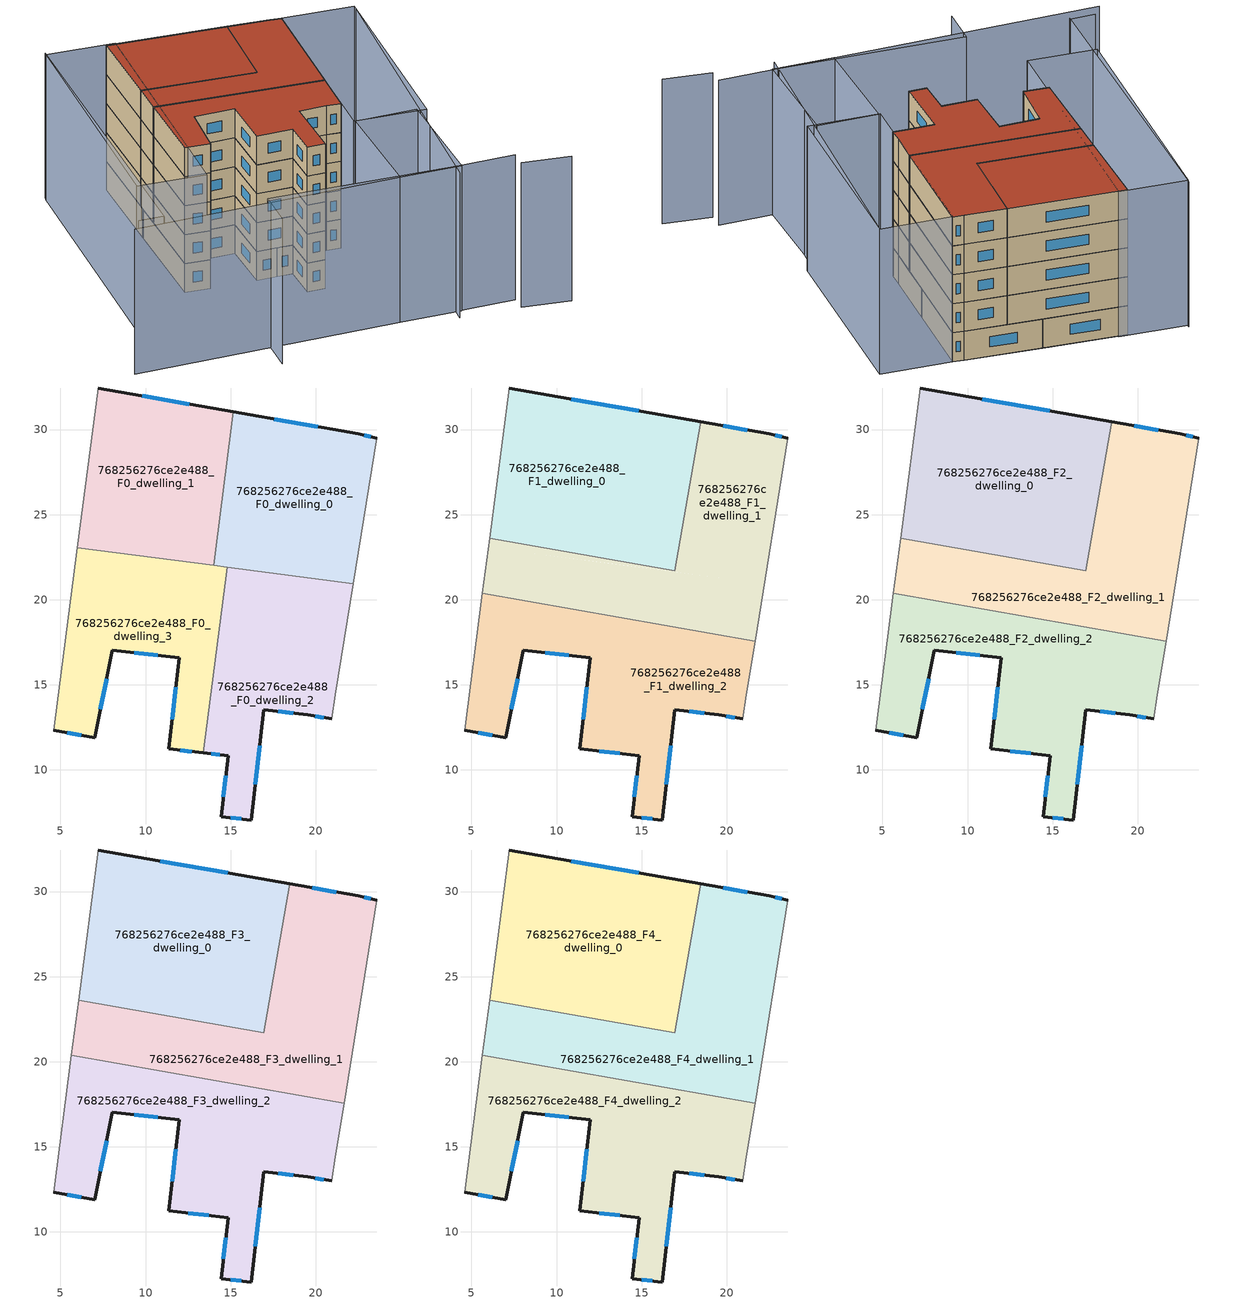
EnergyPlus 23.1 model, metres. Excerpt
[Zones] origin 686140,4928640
768256276ce2e488_F0_dwelling_0
 floor ground (EU_floor_Construction): 22.22,20.95 23.6,29.49 22.51,29.74 15.17,31.04 14,22.01 z0
 wall outside (EU_wall_Construction): 15.17,31.04 22.51,29.74 23.6,29.49 z0:3
 wall adiabatic (EU_wall_Construction): 23.6,29.49 22.22,20.95 z0:3
 wall to 768256276ce2e488_F0_dwelling_1 (EU_wall_Construction): 14,22.01 15.17,31.04 z0:3
 wall to 768256276ce2e488_F0_dwelling_2 (EU_wall_Construction): 22.22,20.95 14.79,21.91 z0:3
 wall to 768256276ce2e488_F0_dwelling_3 (EU_wall_Construction): 14.79,21.91 14,22.01 z0:3
 window (EU_Window_Construction): 17.55,30.62 20.12,30.17 / 22.86,29.66 23.24,29.58 z0.98:2.02
768256276ce2e488_F0_dwelling_1
 floor ground (EU_floor_Construction): 14,22.01 15.17,31.04 7.21,32.44 5.99,23.05 z0
 wall outside (EU_wall_Construction): 7.21,32.44 15.17,31.04 z0:3
 wall adiabatic (EU_wall_Construction): 5.99,23.05 7.21,32.44 z0:3
 wall to 768256276ce2e488_F0_dwelling_3 (EU_wall_Construction): 14,22.01 5.99,23.05 z0:3
 window (EU_Window_Construction): 9.8,31.99 12.58,31.5 z0.98:2.02
768256276ce2e488_F0_dwelling_2
 floor ground (EU_floor_Construction): 16.21,7.05 16.95,13.53 19.53,13.23 20.94,12.99 21.16,14.4 22.22,20.95 14.79,21.91 13.38,11 14.85,10.83 14.44,7.25 z0
 wall outside (EU_wall_Construction): 20.94,12.99 19.53,13.23 16.95,13.53 16.21,7.05 14.44,7.25 14.85,10.83 13.38,11 z0:3
 wall adiabatic (EU_wall_Construction): 22.22,20.95 21.16,14.4 20.94,12.99 z0:3
 wall to 768256276ce2e488_F0_dwelling_3 (EU_wall_Construction): 13.38,11 14.79,21.91 z0:3
 window (EU_Window_Construction): 20.48,13.07 19.99,13.16 / 18.69,13.33 17.79,13.44 / 16.71,11.43 16.45,9.16 / 15.63,7.12 15.01,7.18 / 14.57,8.41 14.72,9.67 / 14.37,10.89 13.86,10.95 z0.98:2.02
768256276ce2e488_F0_dwelling_3
 floor ground (EU_floor_Construction): 13.38,11 14.79,21.91 5.99,23.05 4.6,12.33 7.02,11.88 8.05,17.04 11.99,16.59 11.38,11.23 z0
 wall outside (EU_wall_Construction): 13.38,11 11.38,11.23 11.99,16.59 8.05,17.04 7.02,11.88 4.6,12.33 z0:3
 wall adiabatic (EU_wall_Construction): 4.6,12.33 5.99,23.05 z0:3
 window (EU_Window_Construction): 12.73,11.08 12.03,11.16 / 11.58,12.98 11.79,14.85 / 10.71,16.74 9.33,16.9 / 7.71,15.37 7.35,13.56 / 6.23,12.03 5.39,12.18 z0.98:2.02
768256276ce2e488_F1_dwelling_0
 floor to 768256276ce2e488_F0_dwelling_1 (EU_floor_Construction): 14.03,22.22 15.17,31.04 7.21,32.44 6.06,23.62 z3
 floor to 768256276ce2e488_F0_dwelling_0 (EU_floor_Construction): 16.95,21.71 18.49,30.45 15.17,31.04 14.03,22.22 z3
 wall outside (EU_wall_Construction): 7.21,32.44 18.49,30.45 z3:6
 wall to 768256276ce2e488_F1_dwelling_1 (EU_wall_Construction): 18.49,30.45 16.95,21.71 6.06,23.62 z3:6
 wall adiabatic (EU_wall_Construction): 6.06,23.62 7.21,32.44 z3:6
 window (EU_Window_Construction): 10.88,31.8 14.82,31.1 z3.98:5.02
768256276ce2e488_F1_dwelling_1
 floor to 768256276ce2e488_F0_dwelling_0 (EU_floor_Construction): 22.22,20.95 23.6,29.49 22.51,29.74 18.49,30.45 16.95,21.71 14.03,22.22 14,22.01 z3
 floor to 768256276ce2e488_F0_dwelling_2 (EU_floor_Construction): 21.67,17.56 22.22,20.95 14.79,21.91 14.39,18.84 z3
 floor to 768256276ce2e488_F0_dwelling_1 (EU_floor_Construction): 14,22.01 14.03,22.22 6.06,23.62 5.99,23.05 z3
 floor to 768256276ce2e488_F0_dwelling_3 (EU_floor_Construction): 14.39,18.84 14.79,21.91 5.99,23.05 5.64,20.37 z3
 wall outside (EU_wall_Construction): 18.49,30.45 22.51,29.74 23.6,29.49 z3:6
 wall adiabatic (EU_wall_Construction): 23.6,29.49 21.67,17.56 / 5.64,20.37 6.06,23.62 z3:6
 wall to 768256276ce2e488_F1_dwelling_2 (EU_wall_Construction): 21.67,17.56 5.64,20.37 z3:6
 window (EU_Window_Construction): 19.8,30.22 21.2,29.97 / 22.86,29.66 23.24,29.58 z3.98:5.02
768256276ce2e488_F1_dwelling_2
 floor to 768256276ce2e488_F0_dwelling_2 (EU_floor_Construction): 16.21,7.05 16.95,13.53 19.53,13.23 20.94,12.99 21.16,14.4 21.67,17.56 14.39,18.84 13.38,11 14.85,10.83 14.44,7.25 z3
 floor to 768256276ce2e488_F0_dwelling_3 (EU_floor_Construction): 13.38,11 14.39,18.84 5.64,20.37 4.6,12.33 7.02,11.88 8.05,17.04 11.99,16.59 11.38,11.23 z3
 wall outside (EU_wall_Construction): 20.94,12.99 19.53,13.23 16.95,13.53 16.21,7.05 14.44,7.25 14.85,10.83 11.38,11.23 11.99,16.59 8.05,17.04 7.02,11.88 4.6,12.33 z3:6
 wall adiabatic (EU_wall_Construction): 4.6,12.33 5.64,20.37 / 21.67,17.56 21.16,14.4 20.94,12.99 z3:6
 window (EU_Window_Construction): 20.48,13.07 19.99,13.16 / 18.69,13.33 17.79,13.44 / 16.71,11.43 16.45,9.16 / 15.63,7.12 15.01,7.18 / 14.57,8.41 14.72,9.67 / 13.72,10.96 12.51,11.1 / 11.58,12.98 11.79,14.85 / 10.71,16.74 9.33,16.9 / 7.71,15.37 7.35,13.56 / 6.23,12.03 5.39,12.18 z3.98:5.02
768256276ce2e488_F2_dwelling_0
 floor to 768256276ce2e488_F1_dwelling_0 (EU_floor_Construction): 16.95,21.71 18.49,30.45 7.21,32.44 6.06,23.62 z6
 wall outside (EU_wall_Construction): 7.21,32.44 18.49,30.45 z6:9
 wall to 768256276ce2e488_F2_dwelling_1 (EU_wall_Construction): 18.49,30.45 16.95,21.71 6.06,23.62 z6:9
 wall adiabatic (EU_wall_Construction): 6.06,23.62 7.21,32.44 z6:9
 window (EU_Window_Construction): 10.88,31.8 14.82,31.1 z6.98:8.02
768256276ce2e488_F2_dwelling_1
 floor to 768256276ce2e488_F1_dwelling_1 (EU_floor_Construction): 21.67,17.56 23.6,29.49 22.51,29.74 18.49,30.45 16.95,21.71 6.06,23.62 5.64,20.37 z6
 wall outside (EU_wall_Construction): 18.49,30.45 22.51,29.74 23.6,29.49 z6:9
 wall adiabatic (EU_wall_Construction): 23.6,29.49 21.67,17.56 / 5.64,20.37 6.06,23.62 z6:9
 wall to 768256276ce2e488_F2_dwelling_2 (EU_wall_Construction): 21.67,17.56 5.64,20.37 z6:9
 window (EU_Window_Construction): 19.8,30.22 21.2,29.97 / 22.86,29.66 23.24,29.58 z6.98:8.02
768256276ce2e488_F2_dwelling_2
 floor to 768256276ce2e488_F1_dwelling_2 (EU_floor_Construction): 16.21,7.05 16.95,13.53 19.53,13.23 20.94,12.99 21.16,14.4 21.67,17.56 5.64,20.37 4.6,12.33 7.02,11.88 8.05,17.04 11.99,16.59 11.38,11.23 14.85,10.83 14.44,7.25 z6
 wall outside (EU_wall_Construction): 20.94,12.99 19.53,13.23 16.95,13.53 16.21,7.05 14.44,7.25 14.85,10.83 11.38,11.23 11.99,16.59 8.05,17.04 7.02,11.88 4.6,12.33 z6:9
 wall adiabatic (EU_wall_Construction): 4.6,12.33 5.64,20.37 / 21.67,17.56 21.16,14.4 20.94,12.99 z6:9
 window (EU_Window_Construction): 20.48,13.07 19.99,13.16 / 18.69,13.33 17.79,13.44 / 16.71,11.43 16.45,9.16 / 15.63,7.12 15.01,7.18 / 14.57,8.41 14.72,9.67 / 13.72,10.96 12.51,11.1 / 11.58,12.98 11.79,14.85 / 10.71,16.74 9.33,16.9 / 7.71,15.37 7.35,13.56 / 6.23,12.03 5.39,12.18 z6.98:8.02
768256276ce2e488_F3_dwelling_0
 floor to 768256276ce2e488_F2_dwelling_0 (EU_floor_Construction): 16.95,21.71 18.49,30.45 7.21,32.44 6.06,23.62 z9
 wall outside (EU_wall_Construction): 7.21,32.44 18.49,30.45 z9:12
 wall to 768256276ce2e488_F3_dwelling_1 (EU_wall_Construction): 18.49,30.45 16.95,21.71 6.06,23.62 z9:12
 wall adiabatic (EU_wall_Construction): 6.06,23.62 7.21,32.44 z9:12
 window (EU_Window_Construction): 10.88,31.8 14.82,31.1 z9.98:11.02
768256276ce2e488_F3_dwelling_1
 floor to 768256276ce2e488_F2_dwelling_1 (EU_floor_Construction): 21.67,17.56 23.6,29.49 22.51,29.74 18.49,30.45 16.95,21.71 6.06,23.62 5.64,20.37 z9
 wall outside (EU_wall_Construction): 18.49,30.45 22.51,29.74 23.6,29.49 z9:12
 wall adiabatic (EU_wall_Construction): 23.6,29.49 21.67,17.56 / 5.64,20.37 6.06,23.62 z9:12
 wall to 768256276ce2e488_F3_dwelling_2 (EU_wall_Construction): 21.67,17.56 5.64,20.37 z9:12
 window (EU_Window_Construction): 19.8,30.22 21.2,29.97 / 22.86,29.66 23.24,29.58 z9.98:11.02
768256276ce2e488_F3_dwelling_2
 floor to 768256276ce2e488_F2_dwelling_2 (EU_floor_Construction): 16.21,7.05 16.95,13.53 19.53,13.23 20.94,12.99 21.16,14.4 21.67,17.56 5.64,20.37 4.6,12.33 7.02,11.88 8.05,17.04 11.99,16.59 11.38,11.23 14.85,10.83 14.44,7.25 z9
 wall outside (EU_wall_Construction): 20.94,12.99 19.53,13.23 16.95,13.53 16.21,7.05 14.44,7.25 14.85,10.83 11.38,11.23 11.99,16.59 8.05,17.04 7.02,11.88 4.6,12.33 z9:12
 wall adiabatic (EU_wall_Construction): 4.6,12.33 5.64,20.37 / 21.67,17.56 21.16,14.4 20.94,12.99 z9:12
 window (EU_Window_Construction): 20.48,13.07 19.99,13.16 / 18.69,13.33 17.79,13.44 / 16.71,11.43 16.45,9.16 / 15.63,7.12 15.01,7.18 / 14.57,8.41 14.72,9.67 / 13.72,10.96 12.51,11.1 / 11.58,12.98 11.79,14.85 / 10.71,16.74 9.33,16.9 / 7.71,15.37 7.35,13.56 / 6.23,12.03 5.39,12.18 z9.98:11.02
768256276ce2e488_F4_dwelling_0
 floor to 768256276ce2e488_F3_dwelling_0 (EU_floor_Construction): 16.95,21.71 18.49,30.45 7.21,32.44 6.06,23.62 z12
 wall outside (EU_wall_Construction): 7.21,32.44 18.49,30.45 z12:15
 wall to 768256276ce2e488_F4_dwelling_1 (EU_wall_Construction): 18.49,30.45 16.95,21.71 6.06,23.62 z12:15
 wall adiabatic (EU_wall_Construction): 6.06,23.62 7.21,32.44 z12:15
 window (EU_Window_Construction): 10.88,31.8 14.82,31.1 z12.98:14.02
 roof outside (EU_roof_Construction): 18.49,30.45 16.95,21.71 6.06,23.62 7.21,32.44 z15
768256276ce2e488_F4_dwelling_1
 floor to 768256276ce2e488_F3_dwelling_1 (EU_floor_Construction): 21.67,17.56 23.6,29.49 22.51,29.74 18.49,30.45 16.95,21.71 6.06,23.62 5.64,20.37 z12
 wall outside (EU_wall_Construction): 18.49,30.45 22.51,29.74 23.6,29.49 z12:15
 wall adiabatic (EU_wall_Construction): 23.6,29.49 21.67,17.56 / 5.64,20.37 6.06,23.62 z12:15
 wall to 768256276ce2e488_F4_dwelling_2 (EU_wall_Construction): 21.67,17.56 5.64,20.37 z12:15
 window (EU_Window_Construction): 19.8,30.22 21.2,29.97 / 22.86,29.66 23.24,29.58 z12.98:14.02
 roof outside (EU_roof_Construction): 23.6,29.49 21.67,17.56 5.64,20.37 6.06,23.62 16.95,21.71 18.49,30.45 22.51,29.74 z15
768256276ce2e488_F4_dwelling_2
 floor to 768256276ce2e488_F3_dwelling_2 (EU_floor_Construction): 16.21,7.05 16.95,13.53 19.53,13.23 20.94,12.99 21.16,14.4 21.67,17.56 5.64,20.37 4.6,12.33 7.02,11.88 8.05,17.04 11.99,16.59 11.38,11.23 14.85,10.83 14.44,7.25 z12
 wall outside (EU_wall_Construction): 20.94,12.99 19.53,13.23 16.95,13.53 16.21,7.05 14.44,7.25 14.85,10.83 11.38,11.23 11.99,16.59 8.05,17.04 7.02,11.88 4.6,12.33 z12:15
 wall adiabatic (EU_wall_Construction): 4.6,12.33 5.64,20.37 / 21.67,17.56 21.16,14.4 20.94,12.99 z12:15
 window (EU_Window_Construction): 20.48,13.07 19.99,13.16 / 18.69,13.33 17.79,13.44 / 16.71,11.43 16.45,9.16 / 15.63,7.12 15.01,7.18 / 14.57,8.41 14.72,9.67 / 13.72,10.96 12.51,11.1 / 11.58,12.98 11.79,14.85 / 10.71,16.74 9.33,16.9 / 7.71,15.37 7.35,13.56 / 6.23,12.03 5.39,12.18 z12.98:14.02
 roof outside (EU_roof_Construction): 21.67,17.56 21.16,14.4 20.94,12.99 19.53,13.23 16.95,13.53 16.21,7.05 14.44,7.25 14.85,10.83 11.38,11.23 11.99,16.59 8.05,17.04 7.02,11.88 4.6,12.33 5.64,20.37 z15
shading: -6.43,1.13 30.41,-2.76 / 30.25,-4.3 34.84,-5.37 / 6.27,-3.43 6.86,0.52 / 6.86,0.52 24.98,-2.19 / -5.38,2.35 -2.98,2.04 / 24.4,-3.39 30.36,27.93 / 1.65,33.75 -3,1.88 / 19.28,-1.61 20.54,9.53 / 20.54,9.53 26.47,8.86 / 26.47,8.86 25.21,-2.28 / 25.21,-2.28 19.28,-1.61 / 30.44,28.42 27.3,8.47 / 27.3,8.47 20.4,9.56 / 20.4,9.56 23.53,29.5 / 23.53,29.5 30.44,28.42 / -2.52,8.1 1.53,33.45 / 1.53,33.45 8.1,32.39 / 8.1,32.39 4.05,7.04 / 4.05,7.04 -2.52,8.1 z0:15
[Building]
EU S2 Campaign: North Axis=0; Terrain=City; Solar Distribution=FullExterior
[Site:Location]
Bologna: Latitude=44.5; Longitude=11.25; Time Zone=1; Elevation=37
[SizingPeriod:WeatherFileDays]
AnnualSizingPeriod: Begin Month=1; Begin Day of Month=1; End Month=12; End Day of Month=31; Day of Week for Start Day=Monday; Use Weather File Daylight Saving Period=No; Use Weather File Rain and Snow Indicators=No
[MATERIAL]
EU_InternalMass_Material: Roughness=MediumRough; Thickness=0.1; Conductivity=1; Density=1800; Specific Heat=900; Thermal Absorptance=0.9; Solar Absorptance=0.7; Visible Absorptance=0.7
[MATERIAL:NOMASS] Roughness=MediumRough; Thermal Absorptance=0.9; Solar Absorptance=0.7; Visible Absorptance=0.7
Name | Thermal Resistance
EU_wall_NoMass | 0.905828
EU_roof_NoMass | 0.37593
EU_floor_NoMass | 0.67114
[WINDOWMATERIAL:SIMPLEGLAZINGSYSTEM]
EU_Window_SimpleGlazing: UFactor=4.52486; Solar Heat Gain Coefficient=0.85; Visible Transmittance=0.85
[CONSTRUCTION]
EU_wall_Construction: EU_wall_NoMass
EU_roof_Construction: EU_roof_NoMass
EU_floor_Construction: EU_floor_NoMass
EU_InternalMass_Construction: EU_InternalMass_Material
EU_Window_Construction: EU_Window_SimpleGlazing
[ZONE] Type=1; Multiplier=1; Ceiling Height=autocalculate; Floor Area=autocalculate; Part of Total Floor Area=Yes
Name | Volume
768256276ce2e488_F0_dwelling_0 | 225.029
768256276ce2e488_F1_dwelling_0; 768256276ce2e488_F2_dwelling_0; 768256276ce2e488_F3_dwelling_0; 768256276ce2e488_F4_dwelling_0 | 300.033
768256276ce2e488_F0_dwelling_1 | 225.02
768256276ce2e488_F1_dwelling_1; 768256276ce2e488_F2_dwelling_1; 768256276ce2e488_F3_dwelling_1; 768256276ce2e488_F4_dwelling_1 | 300.032
768256276ce2e488_F0_dwelling_2 | 225.036
768256276ce2e488_F1_dwelling_2; 768256276ce2e488_F2_dwelling_2; 768256276ce2e488_F3_dwelling_2; 768256276ce2e488_F4_dwelling_2 | 300.018
768256276ce2e488_F0_dwelling_3 | 225.016
[INTERNALMASS] Construction=EU_InternalMass_Construction
Name | Zone or ZoneList | Surface Area
768256276ce2e488_F0_dwelling_0_EU_InternalMass | 768256276ce2e488_F0_dwelling_0 | 75.0113
768256276ce2e488_F0_dwelling_1_EU_InternalMass | 768256276ce2e488_F0_dwelling_1 | 75.0068
768256276ce2e488_F0_dwelling_2_EU_InternalMass | 768256276ce2e488_F0_dwelling_2 | 75.0113
768256276ce2e488_F0_dwelling_3_EU_InternalMass | 768256276ce2e488_F0_dwelling_3 | 75.0024
768256276ce2e488_F1_dwelling_0_EU_InternalMass | 768256276ce2e488_F1_dwelling_0 | 100.01
768256276ce2e488_F1_dwelling_1_EU_InternalMass | 768256276ce2e488_F1_dwelling_1 | 100.011
768256276ce2e488_F1_dwelling_2_EU_InternalMass | 768256276ce2e488_F1_dwelling_2 | 100.006
768256276ce2e488_F2_dwelling_0_EU_InternalMass | 768256276ce2e488_F2_dwelling_0 | 100.01
768256276ce2e488_F2_dwelling_1_EU_InternalMass | 768256276ce2e488_F2_dwelling_1 | 100.011
768256276ce2e488_F2_dwelling_2_EU_InternalMass | 768256276ce2e488_F2_dwelling_2 | 100.006
768256276ce2e488_F3_dwelling_0_EU_InternalMass | 768256276ce2e488_F3_dwelling_0 | 100.01
768256276ce2e488_F3_dwelling_1_EU_InternalMass | 768256276ce2e488_F3_dwelling_1 | 100.011
768256276ce2e488_F3_dwelling_2_EU_InternalMass | 768256276ce2e488_F3_dwelling_2 | 100.006
768256276ce2e488_F4_dwelling_0_EU_InternalMass | 768256276ce2e488_F4_dwelling_0 | 100.01
768256276ce2e488_F4_dwelling_1_EU_InternalMass | 768256276ce2e488_F4_dwelling_1 | 100.011
768256276ce2e488_F4_dwelling_2_EU_InternalMass | 768256276ce2e488_F4_dwelling_2 | 100.006
[OTHEREQUIPMENT] Fuel Type=Electricity; Design Level Calculation Method=Watts/Area; Power per Zone Floor Area=1; Fraction Latent=0; Fraction Radiant=0; Fraction Lost=0; Carbon Dioxide Generation Rate=0; EndUse Subcategory=EU_Step8_InternalGains
Name | Zone or ZoneList or Space or SpaceList | Schedule
EU_Step8_InternalGain_768256276ce2e488_F0_dwelling_0_f000 | 768256276ce2e488_F0_dwelling_0 | EU_Step8_GainSchedule_768256276ce2e488_F0_dwelling_0_f000
EU_Step8_InternalGain_768256276ce2e488_F0_dwelling_1_f000 | 768256276ce2e488_F0_dwelling_1 | EU_Step8_GainSchedule_768256276ce2e488_F0_dwelling_1_f000
EU_Step8_InternalGain_768256276ce2e488_F0_dwelling_2_f000 | 768256276ce2e488_F0_dwelling_2 | EU_Step8_GainSchedule_768256276ce2e488_F0_dwelling_2_f000
EU_Step8_InternalGain_768256276ce2e488_F0_dwelling_3_f000 | 768256276ce2e488_F0_dwelling_3 | EU_Step8_GainSchedule_768256276ce2e488_F0_dwelling_3_f000
EU_Step8_InternalGain_768256276ce2e488_F1_dwelling_0_f000 | 768256276ce2e488_F1_dwelling_0 | EU_Step8_GainSchedule_768256276ce2e488_F1_dwelling_0_f000
EU_Step8_InternalGain_768256276ce2e488_F1_dwelling_1_f000 | 768256276ce2e488_F1_dwelling_1 | EU_Step8_GainSchedule_768256276ce2e488_F1_dwelling_1_f000
EU_Step8_InternalGain_768256276ce2e488_F1_dwelling_2_f000 | 768256276ce2e488_F1_dwelling_2 | EU_Step8_GainSchedule_768256276ce2e488_F1_dwelling_2_f000
EU_Step8_InternalGain_768256276ce2e488_F2_dwelling_0_f000 | 768256276ce2e488_F2_dwelling_0 | EU_Step8_GainSchedule_768256276ce2e488_F2_dwelling_0_f000
EU_Step8_InternalGain_768256276ce2e488_F2_dwelling_1_f000 | 768256276ce2e488_F2_dwelling_1 | EU_Step8_GainSchedule_768256276ce2e488_F2_dwelling_1_f000
EU_Step8_InternalGain_768256276ce2e488_F2_dwelling_2_f000 | 768256276ce2e488_F2_dwelling_2 | EU_Step8_GainSchedule_768256276ce2e488_F2_dwelling_2_f000
EU_Step8_InternalGain_768256276ce2e488_F3_dwelling_0_f000 | 768256276ce2e488_F3_dwelling_0 | EU_Step8_GainSchedule_768256276ce2e488_F3_dwelling_0_f000
EU_Step8_InternalGain_768256276ce2e488_F3_dwelling_1_f000 | 768256276ce2e488_F3_dwelling_1 | EU_Step8_GainSchedule_768256276ce2e488_F3_dwelling_1_f000
EU_Step8_InternalGain_768256276ce2e488_F3_dwelling_2_f000 | 768256276ce2e488_F3_dwelling_2 | EU_Step8_GainSchedule_768256276ce2e488_F3_dwelling_2_f000
EU_Step8_InternalGain_768256276ce2e488_F4_dwelling_0_f000 | 768256276ce2e488_F4_dwelling_0 | EU_Step8_GainSchedule_768256276ce2e488_F4_dwelling_0_f000
EU_Step8_InternalGain_768256276ce2e488_F4_dwelling_1_f000 | 768256276ce2e488_F4_dwelling_1 | EU_Step8_GainSchedule_768256276ce2e488_F4_dwelling_1_f000
EU_Step8_InternalGain_768256276ce2e488_F4_dwelling_2_f000 | 768256276ce2e488_F4_dwelling_2 | EU_Step8_GainSchedule_768256276ce2e488_F4_dwelling_2_f000
[ZONEVENTILATION:DESIGNFLOWRATE] Schedule=EU_AlwaysOn; Design Flow Rate Calculation Method=AirChanges/Hour; Air Changes per Hour=0.73129; Ventilation Type=Natural; Fan Pressure Rise=0; Fan Total Efficiency=1; Constant Term Coefficient=1; Temperature Term Coefficient=0; Velocity Term Coefficient=0; Velocity Squared Term Coefficient=0; Minimum Indoor Temperature=-100; Maximum Indoor Temperature=100; Delta Temperature=-100; Minimum Outdoor Temperature=-100; Maximum Outdoor Temperature=100; Maximum Wind Speed=40
Name | Zone or ZoneList or Space or SpaceList
EU_ConstantAir_768256276ce2e488_F0_dwelling_0 | 768256276ce2e488_F0_dwelling_0
EU_ConstantAir_768256276ce2e488_F0_dwelling_1 | 768256276ce2e488_F0_dwelling_1
EU_ConstantAir_768256276ce2e488_F0_dwelling_2 | 768256276ce2e488_F0_dwelling_2
EU_ConstantAir_768256276ce2e488_F0_dwelling_3 | 768256276ce2e488_F0_dwelling_3
EU_ConstantAir_768256276ce2e488_F1_dwelling_0 | 768256276ce2e488_F1_dwelling_0
EU_ConstantAir_768256276ce2e488_F1_dwelling_1 | 768256276ce2e488_F1_dwelling_1
EU_ConstantAir_768256276ce2e488_F1_dwelling_2 | 768256276ce2e488_F1_dwelling_2
EU_ConstantAir_768256276ce2e488_F2_dwelling_0 | 768256276ce2e488_F2_dwelling_0
EU_ConstantAir_768256276ce2e488_F2_dwelling_1 | 768256276ce2e488_F2_dwelling_1
EU_ConstantAir_768256276ce2e488_F2_dwelling_2 | 768256276ce2e488_F2_dwelling_2
EU_ConstantAir_768256276ce2e488_F3_dwelling_0 | 768256276ce2e488_F3_dwelling_0
EU_ConstantAir_768256276ce2e488_F3_dwelling_1 | 768256276ce2e488_F3_dwelling_1
EU_ConstantAir_768256276ce2e488_F3_dwelling_2 | 768256276ce2e488_F3_dwelling_2
EU_ConstantAir_768256276ce2e488_F4_dwelling_0 | 768256276ce2e488_F4_dwelling_0
EU_ConstantAir_768256276ce2e488_F4_dwelling_1 | 768256276ce2e488_F4_dwelling_1
EU_ConstantAir_768256276ce2e488_F4_dwelling_2 | 768256276ce2e488_F4_dwelling_2
[HVACTEMPLATE:THERMOSTAT] Constant Heating Setpoint=20; Constant Cooling Setpoint=50
EU_HeatOnly_768256276ce2e488_F0_dwelling_0; EU_HeatOnly_768256276ce2e488_F0_dwelling_1; EU_HeatOnly_768256276ce2e488_F0_dwelling_2; EU_HeatOnly_768256276ce2e488_F0_dwelling_3; EU_HeatOnly_768256276ce2e488_F1_dwelling_0; EU_HeatOnly_768256276ce2e488_F1_dwelling_1; EU_HeatOnly_768256276ce2e488_F1_dwelling_2; EU_HeatOnly_768256276ce2e488_F2_dwelling_0; EU_HeatOnly_768256276ce2e488_F2_dwelling_1; EU_HeatOnly_768256276ce2e488_F2_dwelling_2; EU_HeatOnly_768256276ce2e488_F3_dwelling_0; EU_HeatOnly_768256276ce2e488_F3_dwelling_1; EU_HeatOnly_768256276ce2e488_F3_dwelling_2; EU_HeatOnly_768256276ce2e488_F4_dwelling_0; EU_HeatOnly_768256276ce2e488_F4_dwelling_1; EU_HeatOnly_768256276ce2e488_F4_dwelling_2
[HVACTEMPLATE:ZONE:IDEALLOADSAIRSYSTEM] System Availability Schedule=EU_AlwaysOn; Maximum Heating Supply Air Temperature=50; Minimum Cooling Supply Air Temperature=13; Maximum Heating Supply Air Humidity Ratio=0.0156; Minimum Cooling Supply Air Humidity Ratio=0.0077; Heating Limit=NoLimit; Cooling Limit=NoLimit; Heating Availability Schedule=EU_AlwaysOn; Cooling Availability Schedule=EU_CoolingOff; Dehumidification Control Type=ConstantSensibleHeatRatio; Cooling Sensible Heat Ratio=0.7; Dehumidification Setpoint=60; Humidification Control Type=None; Humidification Setpoint=30; Outdoor Air Method=None; Outdoor Air Flow Rate per Person=0.00944; Outdoor Air Flow Rate per Zone Floor Area=0; Outdoor Air Flow Rate per Zone=0; Demand Controlled Ventilation Type=None; Outdoor Air Economizer Type=NoEconomizer; Heat Recovery Type=None; Sensible Heat Recovery Effectiveness=0.7; Latent Heat Recovery Effectiveness=0.65
Name | Template Thermostat
768256276ce2e488_F0_dwelling_0 | EU_HeatOnly_768256276ce2e488_F0_dwelling_0
768256276ce2e488_F0_dwelling_1 | EU_HeatOnly_768256276ce2e488_F0_dwelling_1
768256276ce2e488_F0_dwelling_2 | EU_HeatOnly_768256276ce2e488_F0_dwelling_2
768256276ce2e488_F0_dwelling_3 | EU_HeatOnly_768256276ce2e488_F0_dwelling_3
768256276ce2e488_F1_dwelling_0 | EU_HeatOnly_768256276ce2e488_F1_dwelling_0
768256276ce2e488_F1_dwelling_1 | EU_HeatOnly_768256276ce2e488_F1_dwelling_1
768256276ce2e488_F1_dwelling_2 | EU_HeatOnly_768256276ce2e488_F1_dwelling_2
768256276ce2e488_F2_dwelling_0 | EU_HeatOnly_768256276ce2e488_F2_dwelling_0
768256276ce2e488_F2_dwelling_1 | EU_HeatOnly_768256276ce2e488_F2_dwelling_1
768256276ce2e488_F2_dwelling_2 | EU_HeatOnly_768256276ce2e488_F2_dwelling_2
768256276ce2e488_F3_dwelling_0 | EU_HeatOnly_768256276ce2e488_F3_dwelling_0
768256276ce2e488_F3_dwelling_1 | EU_HeatOnly_768256276ce2e488_F3_dwelling_1
768256276ce2e488_F3_dwelling_2 | EU_HeatOnly_768256276ce2e488_F3_dwelling_2
768256276ce2e488_F4_dwelling_0 | EU_HeatOnly_768256276ce2e488_F4_dwelling_0
768256276ce2e488_F4_dwelling_1 | EU_HeatOnly_768256276ce2e488_F4_dwelling_1
768256276ce2e488_F4_dwelling_2 | EU_HeatOnly_768256276ce2e488_F4_dwelling_2
[SIZING:ZONE] Zone Cooling Design Supply Air Temperature Input Method=SupplyAirTemperature; Zone Cooling Design Supply Air Temperature=13; Zone Heating Design Supply Air Temperature Input Method=SupplyAirTemperature; Zone Heating Design Supply Air Temperature=50; Zone Cooling Design Supply Air Humidity Ratio=0.008; Zone Heating Design Supply Air Humidity Ratio=0.008; Cooling Design Air Flow Method=DesignDay; Cooling Design Air Flow Rate=0; Cooling Minimum Air Flow per Zone Floor Area=0.000762; Cooling Minimum Air Flow=0; Cooling Minimum Air Flow Fraction=0.2; Heating Design Air Flow Method=DesignDay; Heating Design Air Flow Rate=0; Heating Maximum Air Flow per Zone Floor Area=0.002032; Heating Maximum Air Flow=0.141576; Heating Maximum Air Flow Fraction=0.3; Account for Dedicated Outdoor Air System=No; Dedicated Outdoor Air System Control Strategy=NeutralSupplyAir; Dedicated Outdoor Air Low Setpoint Temperature for Design=autosize; Dedicated Outdoor Air High Setpoint Temperature for Design=autosize; Zone Load Sizing Method=Sensible Load Only No Latent Load; Zone Latent Cooling Design Supply Air Humidity Ratio Input Method=HumidityRatioDifference; Zone Cooling Design Supply Air Humidity Ratio Difference=0.005; Zone Latent Heating Design Supply Air Humidity Ratio Input Method=HumidityRatioDifference; Zone Humidification Design Supply Air Humidity Ratio Difference=0.005
768256276ce2e488_F0_dwelling_0; 768256276ce2e488_F0_dwelling_1; 768256276ce2e488_F0_dwelling_2; 768256276ce2e488_F0_dwelling_3; 768256276ce2e488_F1_dwelling_0; 768256276ce2e488_F1_dwelling_1; 768256276ce2e488_F1_dwelling_2; 768256276ce2e488_F2_dwelling_0; 768256276ce2e488_F2_dwelling_1; 768256276ce2e488_F2_dwelling_2; 768256276ce2e488_F3_dwelling_0; 768256276ce2e488_F3_dwelling_1; 768256276ce2e488_F3_dwelling_2; 768256276ce2e488_F4_dwelling_0; 768256276ce2e488_F4_dwelling_1; 768256276ce2e488_F4_dwelling_2
[SCHEDULE:CONSTANT]
Name | Hourly Value
EU_AlwaysOn | 1
EU_CoolingOff | 0
[SCHEDULE:FILE] Column Number=1; Rows to Skip at Top=0; Number of Hours of Data=8760; Column Separator=Comma; Interpolate to Timestep=No; Minutes per Item=60; Adjust Schedule for Daylight Savings=Yes
Name | File
EU_Step8_GainSchedule_768256276ce2e488_F0_dwelling_0_f000 | ../../schedules/768256276ce2e488/768256276ce2e488_F0_dwelling_0_f000_gain.csv
EU_Step8_GainSchedule_768256276ce2e488_F0_dwelling_1_f000 | ../../schedules/768256276ce2e488/768256276ce2e488_F0_dwelling_1_f000_gain.csv
EU_Step8_GainSchedule_768256276ce2e488_F0_dwelling_2_f000 | ../../schedules/768256276ce2e488/768256276ce2e488_F0_dwelling_2_f000_gain.csv
EU_Step8_GainSchedule_768256276ce2e488_F0_dwelling_3_f000 | ../../schedules/768256276ce2e488/768256276ce2e488_F0_dwelling_3_f000_gain.csv
EU_Step8_GainSchedule_768256276ce2e488_F1_dwelling_0_f000 | ../../schedules/768256276ce2e488/768256276ce2e488_F1_dwelling_0_f000_gain.csv
EU_Step8_GainSchedule_768256276ce2e488_F1_dwelling_1_f000 | ../../schedules/768256276ce2e488/768256276ce2e488_F1_dwelling_1_f000_gain.csv
EU_Step8_GainSchedule_768256276ce2e488_F1_dwelling_2_f000 | ../../schedules/768256276ce2e488/768256276ce2e488_F1_dwelling_2_f000_gain.csv
EU_Step8_GainSchedule_768256276ce2e488_F2_dwelling_0_f000 | ../../schedules/768256276ce2e488/768256276ce2e488_F2_dwelling_0_f000_gain.csv
EU_Step8_GainSchedule_768256276ce2e488_F2_dwelling_1_f000 | ../../schedules/768256276ce2e488/768256276ce2e488_F2_dwelling_1_f000_gain.csv
EU_Step8_GainSchedule_768256276ce2e488_F2_dwelling_2_f000 | ../../schedules/768256276ce2e488/768256276ce2e488_F2_dwelling_2_f000_gain.csv
EU_Step8_GainSchedule_768256276ce2e488_F3_dwelling_0_f000 | ../../schedules/768256276ce2e488/768256276ce2e488_F3_dwelling_0_f000_gain.csv
EU_Step8_GainSchedule_768256276ce2e488_F3_dwelling_1_f000 | ../../schedules/768256276ce2e488/768256276ce2e488_F3_dwelling_1_f000_gain.csv
EU_Step8_GainSchedule_768256276ce2e488_F3_dwelling_2_f000 | ../../schedules/768256276ce2e488/768256276ce2e488_F3_dwelling_2_f000_gain.csv
EU_Step8_GainSchedule_768256276ce2e488_F4_dwelling_0_f000 | ../../schedules/768256276ce2e488/768256276ce2e488_F4_dwelling_0_f000_gain.csv
EU_Step8_GainSchedule_768256276ce2e488_F4_dwelling_1_f000 | ../../schedules/768256276ce2e488/768256276ce2e488_F4_dwelling_1_f000_gain.csv
EU_Step8_GainSchedule_768256276ce2e488_F4_dwelling_2_f000 | ../../schedules/768256276ce2e488/768256276ce2e488_F4_dwelling_2_f000_gain.csv
